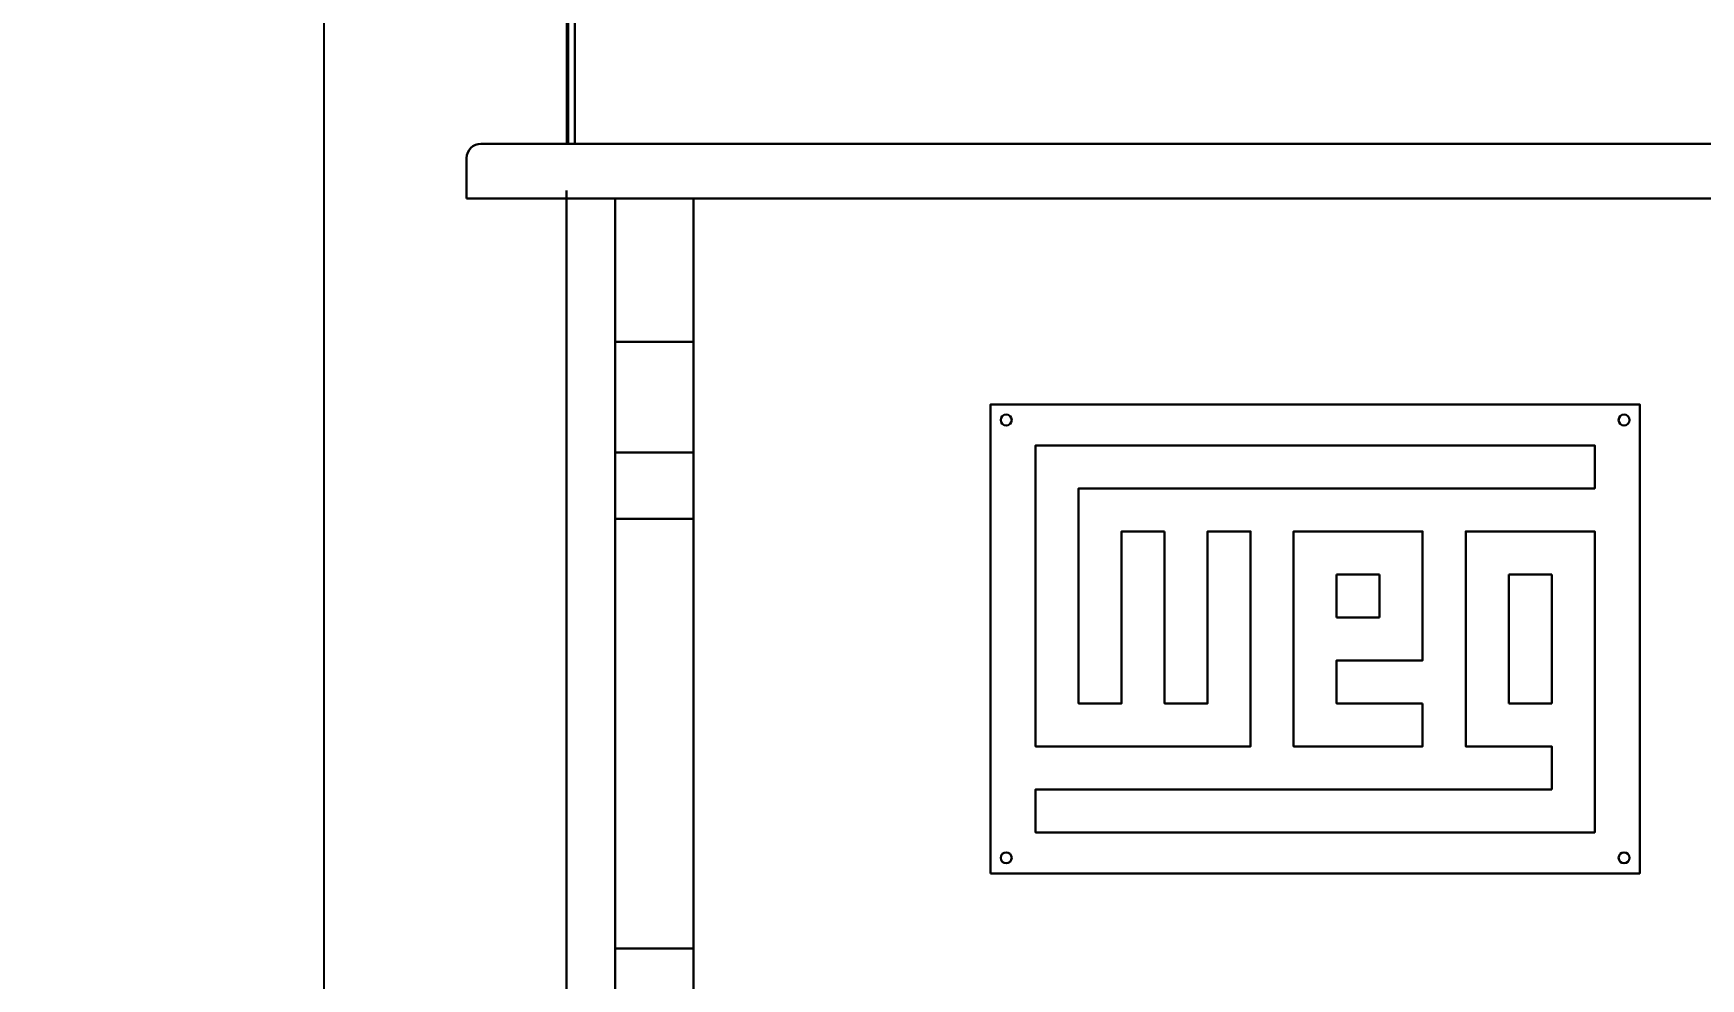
# Model space of a CAD drawing. Extents: x -25778 to -31, y 280 to 17100.
# Drawn here: x -20145 to -19079, y 13249 to 13854 of the extents above; entities that cross this region are included whole.
import ezdxf

# ---------------------------------------------------------------- set-up
doc = ezdxf.new("R2010")
doc.units = 0
doc.header["$LTSCALE"] = 20
doc.header["$MEASUREMENT"] = 0
doc.header["$PDSIZE"] = -5
doc.layers.add('CONTORNO', color=3, linetype='Continuous', lineweight=30)
doc.layers.add('COTA', color=2, linetype='Continuous', lineweight=15)
doc.layers.add('L01', color=1, linetype='Continuous')
doc.styles.add('ROMANS', font='romans.shx', dxfattribs={"width": 0.8, "height": 75})
doc.dimstyles.get("Standard").update_dxf_attribs({"dimscale": 30, "dimtxt": 75, "dimasz": 2.5, "dimexe": 1, "dimexo": 1, "dimgap": 1, "dimtad": 0, "dimrnd": 0.1, "dimdsep": 46, "dimtxsty": 'ROMANS', "dimcen": 0, "dimclrd": 256, "dimclre": 256, "dimclrt": 256, "dimadec": 0, "dimazin": 0, "dimtp": 0.1, "dimtm": 0.1, "dimtfac": 0.5, "dimtdec": 3, "dimtofl": 0, "dimtmove": 0, "dimatfit": 0, "dimfxl": 0, "dimtolj": 1, "dimarcsym": 0})

# ---------------------------------------------------------------- blocks, each defined once
blk = doc.blocks.new('*D27')
at = {"linetype": 'ByBlock'}
for p, q in [((-19959.3, 12988.3), (-19959.3, 15962.1)), ((-16667.3, 12988.3), (-16667.3, 15962.1)), ((-19884.3, 15932.1), (-18449, 15932.1)), ((-16742.3, 15932.1), (-18177.6, 15932.1))]:
    blk.add_line(p, q, dxfattribs=at)
for points in [[(-19884.3, 15944.6), (-19884.3, 15919.6), (-19959.3, 15932.1)], [(-16742.3, 15944.6), (-16742.3, 15919.6), (-16667.3, 15932.1)]]:
    blk.add_solid(points, dxfattribs=at)
at = {"layer": 'DEFPOINTS', "color": 0, "linetype": 'ByBlock'}
for p in [(-19959.3, 15932.1), (-19959.3, 12958.3), (-16667.3, 12958.3)]:
    blk.add_point(p, dxfattribs=at)
at = {"linetype": 'ByBlock', "insert": (-18313.3, 15932.1), "char_height": 75, "attachment_point": 5, "style": 'ROMANS'}
blk.add_mtext('\\A1;3292', dxfattribs=at)
blk = doc.blocks.new('A$C411B4B70')
at = {"linetype": 'ByBlock'}
for p, q in [((221.25, 163.75), (221.25, 191.25)), ((221.25, 191.25), (248.75, 191.25)), ((248.75, 191.25), (248.75, 163.75)), ((331.25, 191.25), (331.25, 108.75)), ((358.75, 191.25), (331.25, 191.25)), ((358.75, 108.75), (358.75, 191.25)), ((248.75, 163.75), (221.25, 163.75)), ((331.25, 108.75), (358.75, 108.75))]:
    blk.add_line(p, q, dxfattribs=at)
for points in [[(0, 0), (415, 0), (415, 300), (0, 300)], [(111.25, 218.75), (111.25, 108.75), (138.75, 108.75), (138.75, 218.75), (166.25, 218.75), (166.25, 81.25), (28.75, 81.25), (28.75, 273.75), (386.25, 273.75), (386.25, 246.25), (56.25, 246.25), (56.25, 108.75), (83.75, 108.75), (83.75, 218.75)], [(358.75, 53.75), (358.75, 81.25), (303.75, 81.25), (303.75, 218.75), (386.25, 218.75), (386.25, 26.25), (28.75, 26.25), (28.75, 53.75)], [(276.25, 108.75), (221.25, 108.75), (221.25, 136.25), (276.25, 136.25), (276.25, 218.75), (193.75, 218.75), (193.75, 81.25), (276.25, 81.25)]]:
    blk.add_lwpolyline(points, close=True, dxfattribs=at)
for centre in [(10, 290), (405, 290), (10, 10), (405, 10)]:
    blk.add_circle(centre, 3.5, dxfattribs=at)
blk = doc.blocks.new('A$C3D9E2C67')
at = {"layer": 'CONTORNO', "linetype": 'ByBlock'}
blk.add_blockref('A$C411B4B70', (0, 0, 0.1), dxfattribs=at)
blk = doc.blocks.new('*D53')
at = {"linetype": 'ByBlock'}
for p, q in [((-20738.3, 12774.3), (-20738.3, 16112.1)), ((-15273.3, 11526.9), (-15273.3, 16112.1)), ((-20663.3, 16082.1), (-18141.5, 16082.1)), ((-15348.3, 16082.1), (-17870.1, 16082.1))]:
    blk.add_line(p, q, dxfattribs=at)
for points in [[(-20663.3, 16094.6), (-20663.3, 16069.6), (-20738.3, 16082.1)], [(-15348.3, 16094.6), (-15348.3, 16069.6), (-15273.3, 16082.1)]]:
    blk.add_solid(points, dxfattribs=at)
at = {"layer": 'DEFPOINTS', "color": 0, "linetype": 'ByBlock'}
for p in [(-15273.3, 16082.1), (-20738.3, 12744.3), (-15273.3, 11496.9)]:
    blk.add_point(p, dxfattribs=at)
at = {"linetype": 'ByBlock', "insert": (-18005.8, 16082.1), "char_height": 75, "attachment_point": 5, "style": 'ROMANS'}
blk.add_mtext('\\A1;5465', dxfattribs=at)
blk = doc.blocks.new('A$C6B65285A')
at = {"layer": 'CONTORNO'}
for p, q in [((65, 1357.5), (65, 35)), ((69.2, 1357.5), (69.2, 35)), ((9.2, 35), (1525, 35)), ((0, 0), (0, 25.8)), ((4.2, 0), (0, 0)), ((69.2, 0), (4.2, 0)), ((2980.8, 0), (69.2, 0))]:
    blk.add_line(p, q, dxfattribs=at)
blk.add_arc((9.2, 25.8), 9.2, 90, 180, dxfattribs=at)
blk = doc.blocks.new('*D91')
at = {"linetype": 'ByBlock'}
for p, q in [((-19804.3, 13783), (-19804.3, 15812.1)), ((-16853.3, 13783), (-16853.3, 15812.1)), ((-19729.3, 15782.1), (-18456, 15782.1)), ((-16928.3, 15782.1), (-18201.7, 15782.1))]:
    blk.add_line(p, q, dxfattribs=at)
for points in [[(-19729.3, 15794.6), (-19729.3, 15769.6), (-19804.3, 15782.1)], [(-16928.3, 15794.6), (-16928.3, 15769.6), (-16853.3, 15782.1)]]:
    blk.add_solid(points, dxfattribs=at)
at = {"layer": 'DEFPOINTS', "color": 0, "linetype": 'ByBlock'}
for p in [(-16853.3, 15782.1), (-19804.3, 13753), (-16853.3, 13753)]:
    blk.add_point(p, dxfattribs=at)
at = {"linetype": 'ByBlock', "insert": (-18328.8, 15782.1), "char_height": 75, "attachment_point": 5, "style": 'ROMANS'}
blk.add_mtext('\\A1;2951', dxfattribs=at)

msp = doc.modelspace()

# ---------------------------------------------------------------- linework, layer by layer
at = {"layer": 'CONTORNO'}
for p, q in [((-19804.323, 13752.95, 0.11), (-19804.323, 12966.25, 0.11)), ((-19773.323, 13656.25, 0.11), (-19773.323, 13747.95, 0.11)), ((-19723.323, 13747.95, 0.11), (-19723.323, 13656.25, 0.11)), ((-19723.323, 13656.25, 0.11), (-19773.323, 13656.25, 0.11)), ((-19773.323, 13585.54, 0.11), (-19773.323, 13656.25, 0.11)), ((-19723.323, 13656.25, 0.11), (-19723.323, 13585.54, 0.11)), ((-19773.323, 13585.54, 0.11), (-19723.323, 13585.54, 0.11)), ((-19773.323, 13543.113, 0.11), (-19773.323, 13585.54, 0.11)), ((-19723.323, 13585.54, 0.11), (-19723.323, 13543.113, 0.11)), ((-19773.323, 13268.26, 0.11), (-19773.323, 13543.113, 0.11)), ((-19723.323, 13543.113, 0.11), (-19773.323, 13543.113, 0.11)), ((-19723.323, 13543.113, 0.11), (-19723.323, 13268.26, 0.11)), ((-19773.323, 13268.26, 0.11), (-19723.323, 13268.26, 0.11)), ((-19773.323, 13225.834, 0.11), (-19773.323, 13268.26, 0.11)), ((-19723.323, 13268.26, 0.11), (-19723.323, 13225.834, 0.11))]:
    msp.add_line(p, q, dxfattribs=at)

# ---------------------------------------------------------------- block references
at = {"layer": 'COTA'}
msp.add_blockref('A$C6B65285A', (-19868.323, 13747.95, 0.11), dxfattribs=at)
at = {"layer": 'L01'}
msp.add_blockref('A$C3D9E2C67', (-19533.323, 13316.25, -0.035), dxfattribs=at)

# ---------------------------------------------------------------- dimensions: what is measured, and where the dimension line sits
at = {"layer": 'COTA'}
for base, p1, p2, picture, middle in [((-15273.332, 16082.141, 0.11), (-20738.322, 12744.25, 0.11), (-15273.332, 11496.876, 0.11), '*D53', (-18005.827, 16082.141, 0.11)), ((-16853.323, 15782.141, 0.11), (-19804.323, 13752.95, 0.11), (-16853.323, 13752.95, 0.11), '*D91', (-18328.823, 15782.141, 0.11))]:
    dim = msp.add_linear_dim(base=base, p1=p1, p2=p2, dimstyle='Standard', dxfattribs=at)
    dim.commit()
    dim.dimension.update_dxf_attribs({"geometry": picture, "text_midpoint": middle})
dim = msp.add_linear_dim(base=(-19959.322, 15932.141, 0.11), p1=(-16667.323, 12958.25, 0.11), p2=(-19959.322, 12958.25, 0.11), dimstyle='Standard', dxfattribs=at)
dim.commit()
dim.dimension.update_dxf_attribs({"geometry": '*D27', "text_midpoint": (-18313.323, 15932.141, 0.11), "dimtype": 160})

doc.saveas('drawing.dxf')
